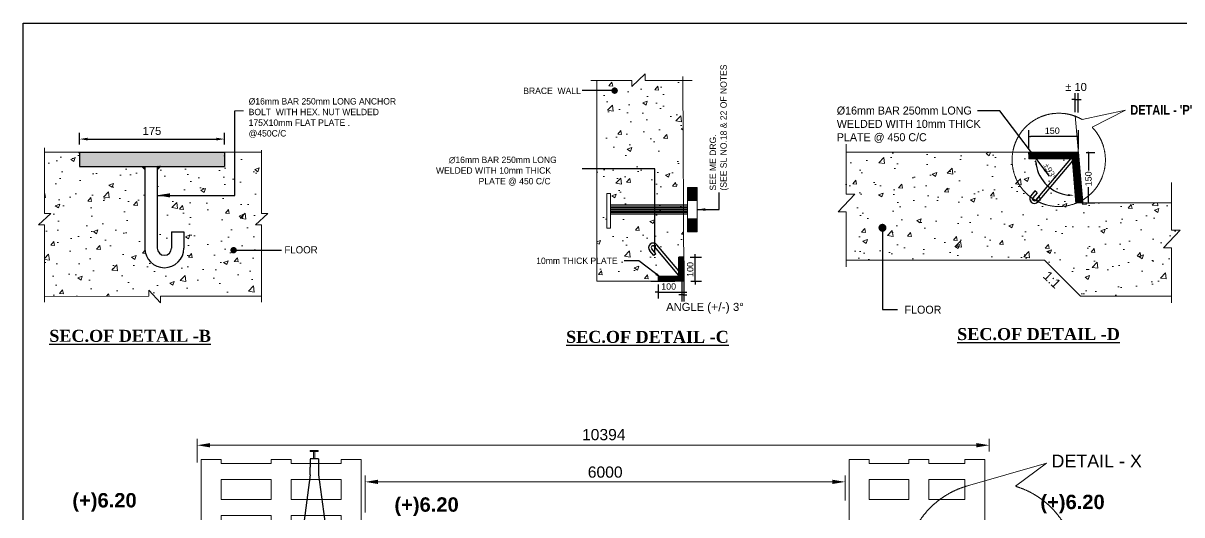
# Model space of a CAD drawing. Extents: x -426260 to 2055400, y -4304674 to -305611.
# Drawn here: x 1287134 to 1301616, y -1907361 to -1901215 of the extents above; entities that cross this region are included whole.
import ezdxf

# ---------------------------------------------------------------- set-up
doc = ezdxf.new("R2010")
doc.units = 0
doc.header["$LTSCALE"] = 300
doc.header["$MEASUREMENT"] = 0
doc.header["$PDMODE"] = 3
doc.linetypes.add('DASHED2', pattern=[9.525, 6.35, -3.175])
doc.linetypes.add('HIDDEN', pattern=[0.375, 0.25, -0.125])
doc.layers.get('0').update_dxf_attribs({"linetype": 'CONTINUOUS'})
doc.layers.get('DEFPOINTS').update_dxf_attribs({"linetype": 'CONTINUOUS'})
for name, color, linetype, lineweight in [('Dim', 7, 'CONTINUOUS', 9), ('Grid Line_Outer', 7, 'CONTINUOUS', 5), ('HATCH', 252, 'CONTINUOUS', 5), ('line2', 3, 'CONTINUOUS', 30), ('Railing', 8, 'CONTINUOUS', 0)]:
    doc.layers.add(name, color=color, linetype=linetype, lineweight=lineweight)
doc.layers.add('LINE', color=7, linetype='CONTINUOUS')
doc.layers.add('TEXT', color=10, linetype='CONTINUOUS')
doc.styles.add('Arial', font='arial.ttf')
doc.styles.add('DIM', font='isocp3.shx')
doc.styles.add('style1', font='times.ttf')
doc.linetypes.add('ZIGZAG', pattern='A,0.0001,-0.2,[131,ltypeshp.shx,S=0.2,R=0,X=-0.2,Y=0],-0.4,[131,ltypeshp.shx,S=0.2,R=180,X=0.2,Y=0],-0.2', length=0.8001)
doc.dimstyles.new('dim_80', dxfattribs={"dimtxt": 160, "dimasz": 160, "dimexe": 80, "dimexo": 40, "dimgap": 50, "dimtad": 1, "dimdec": 0, "dimzin": 0, "dimdsep": 46, "dimtxsty": 'DIM', "dimcen": 0.09, "dimclrd": 5, "dimclre": 5, "dimclrt": 7, "dimadec": 0, "dimazin": 0, "dimtfac": 1, "dimtdec": 0, "dimtmove": 0, "dimatfit": 3, "dimfxl": 1, "dimtolj": 1, "dimtzin": 0, "dimarcsym": 0})
doc.dimstyles.get("Standard").update_dxf_attribs({"dimtxt": 75, "dimasz": 75, "dimexe": 60, "dimexo": 60, "dimgap": 100, "dimtad": 1, "dimdec": 0, "dimzin": 0, "dimdsep": 46, "dimtxsty": 'style1', "dimcen": 0.09, "dimclrd": 5, "dimclre": 5, "dimadec": 0, "dimazin": 0, "dimtfac": 1, "dimtdec": 0, "dimtofl": 0, "dimtmove": 0, "dimatfit": 3, "dimfxl": 1, "dimtolj": 1, "dimtzin": 0, "dimarcsym": 0})

# ---------------------------------------------------------------- blocks, each defined once
blk = doc.blocks.new('*D800')
at = {"layer": 'DEFPOINTS', "color": 0, "ltscale": 500, "transparency": 16777216}
for p in [(1287839, -1902773), (1289649, -1902664), (1289649, -1902773)]:
    blk.add_point(p, dxfattribs=at)
at = {"layer": 'Dim', "color": 5, "lineweight": -2, "ltscale": 500, "transparency": 16777216}
for p, q in [((1287839, -1902733), (1287839, -1902584)), ((1289649, -1902733), (1289649, -1902584)), ((1287939, -1902664), (1289549, -1902664))]:
    blk.add_line(p, q, dxfattribs=at)
at = {"layer": 'Dim', "color": 5, "ltscale": 500, "transparency": 16777216}
for points in [[(1287939, -1902647), (1287939, -1902681), (1287839, -1902664)], [(1289549, -1902647), (1289549, -1902681), (1289649, -1902664)]]:
    blk.add_solid(points, dxfattribs=at)
at = {"layer": 'Dim', "color": 7, "ltscale": 500, "transparency": 16777216, "insert": (1288744, -1902563), "char_height": 100, "attachment_point": 5, "style": 'Arial'}
blk.add_mtext('\\A1;175', dxfattribs=at)
blk = doc.blocks.new('_Dot')
at = {"color": 0, "linetype": 'ByBlock', "lineweight": -2}
blk.add_line((-0.5, 0), (-1, 0), dxfattribs=at)
at = {"color": 0, "linetype": 'ByBlock', "const_width": 0.5}
blk.add_lwpolyline([(-0.25, 0, 1), (0.25, 0, 1)], format="xyb", close=True, dxfattribs=at)
blk = doc.blocks.new('*D801')
at = {"layer": 'DEFPOINTS', "color": 0, "ltscale": 500, "transparency": 16777216}
for p in [(1295431, -1904141), (1295532, -1904141), (1295440, -1904441)]:
    blk.add_point(p, dxfattribs=at)
at = {"layer": 'Dim', "color": 5, "lineweight": -2, "ltscale": 500, "transparency": 16777216}
for p, q in [((1295532, -1904121), (1295532, -1904101)), ((1295471, -1904141), (1295612, -1904141)), ((1295532, -1904441), (1295532, -1904141)), ((1295480, -1904441), (1295612, -1904441)), ((1295532, -1904461), (1295532, -1904481))]:
    blk.add_line(p, q, dxfattribs=at)
at = {"layer": 'Dim', "color": 5, "lineweight": -2, "ltscale": 500, "transparency": 16777216, "xscale": 20, "yscale": 20, "zscale": 20}
for p, rotation in [((1295532, -1904141), 270), ((1295532, -1904441), 90)]:
    blk.add_blockref('_Dot', p, dxfattribs=dict(at, rotation=rotation))
at = {"layer": 'Dim', "color": 7, "ltscale": 500, "transparency": 16777216, "insert": (1295472, -1904294), "char_height": 80, "attachment_point": 5, "rotation": 90, "style": 'Arial'}
blk.add_mtext('\\A1;100', dxfattribs=at)
blk = doc.blocks.new('*D802')
at = {"layer": 'DEFPOINTS', "color": 0, "ltscale": 500, "transparency": 16777216}
for p in [(1299705, -1902633), (1299705, -1902830), (1300323, -1902830)]:
    blk.add_point(p, dxfattribs=at)
at = {"layer": 'Dim', "color": 5, "lineweight": -2, "ltscale": 500, "transparency": 16777216}
for p, q in [((1299705, -1902790), (1299705, -1902553)), ((1300303, -1902633), (1299725, -1902633)), ((1300323, -1902790), (1300323, -1902553))]:
    blk.add_line(p, q, dxfattribs=at)
at = {"layer": 'Dim', "color": 5, "lineweight": -2, "ltscale": 500, "transparency": 16777216, "xscale": 20, "yscale": 20, "zscale": 20, "rotation": 180}
blk.add_blockref('_Dot', (1299705, -1902633), dxfattribs=at)
at = {"layer": 'Dim', "color": 5, "lineweight": -2, "ltscale": 500, "transparency": 16777216, "xscale": 20, "yscale": 20, "zscale": 20}
blk.add_blockref('_Dot', (1300323, -1902633), dxfattribs=at)
at = {"layer": 'Dim', "color": 7, "ltscale": 500, "transparency": 16777216, "insert": (1299997, -1902560), "char_height": 80, "attachment_point": 5, "style": 'Arial'}
blk.add_mtext('\\A1;150', dxfattribs=at)
blk = doc.blocks.new('*D803')
at = {"layer": 'DEFPOINTS', "color": 0, "ltscale": 500, "transparency": 16777216}
for p in [(1300379, -1902830), (1300352, -1903460), (1300449, -1903460)]:
    blk.add_point(p, dxfattribs=at)
at = {"layer": 'Dim', "color": 5, "lineweight": -2, "ltscale": 500, "transparency": 16777216}
for p, q in [((1300419, -1902830), (1300529, -1902830)), ((1300449, -1902850), (1300449, -1903057)), ((1300449, -1903440), (1300449, -1903266)), ((1300392, -1903460), (1300529, -1903460))]:
    blk.add_line(p, q, dxfattribs=at)
at = {"layer": 'Dim', "color": 5, "lineweight": -2, "ltscale": 500, "transparency": 16777216, "xscale": 20, "yscale": 20, "zscale": 20}
for p, rotation in [((1300449, -1902830), 90), ((1300449, -1903460), 270)]:
    blk.add_blockref('_Dot', p, dxfattribs=dict(at, rotation=rotation))
at = {"layer": 'Dim', "color": 7, "ltscale": 500, "transparency": 16777216, "insert": (1300449, -1903161), "char_height": 80, "attachment_point": 5, "rotation": 90, "style": 'Arial'}
blk.add_mtext('\\A1;150', dxfattribs=at)
blk = doc.blocks.new('*D811')
at = {"layer": 'DEFPOINTS', "color": 0, "ltscale": 500, "transparency": 16777216}
for p in [(1295391, -1904146), (1295369, -1904397), (1295369, -1904613)]:
    blk.add_point(p, dxfattribs=at)
at = {"layer": 'Dim', "color": 5, "lineweight": -2, "ltscale": 500, "transparency": 16777216}
for p, q in [((1295391, -1904186), (1295391, -1904693)), ((1295369, -1904437), (1295369, -1904693)), ((1295349, -1904613), (1295329, -1904613)), ((1295391, -1904613), (1295369, -1904613)), ((1295411, -1904613), (1295431, -1904613))]:
    blk.add_line(p, q, dxfattribs=at)
at = {"layer": 'Dim', "color": 5, "lineweight": -2, "ltscale": 500, "transparency": 16777216, "xscale": 20, "yscale": 20, "zscale": 20}
blk.add_blockref('_Dot', (1295369, -1904613), dxfattribs=at)
at = {"layer": 'Dim', "color": 5, "lineweight": -2, "ltscale": 500, "transparency": 16777216, "xscale": 20, "yscale": 20, "zscale": 20, "rotation": 180}
blk.add_blockref('_Dot', (1295391, -1904613), dxfattribs=at)
at = {"layer": 'Dim', "color": 7, "ltscale": 500, "transparency": 16777216, "insert": (1295656, -1904778), "char_height": 100, "attachment_point": 5, "style": 'Arial'}
blk.add_mtext('\\A1;ANGLE {\\H1.0833x;(+/-) }3%%D', dxfattribs=at)
blk = doc.blocks.new('*D813')
at = {"color": 5, "lineweight": -2, "transparency": 16777216}
blk.add_arc((1300247, -1902910), 458, 189.3935, 263.1995, dxfattribs=at)
at = {"color": 5, "transparency": 16777216}
for points in [[(1299783, -1902985), (1299808, -1902983), (1299789, -1902910)], [(1300193, -1903352), (1300192, -1903377), (1300268, -1903367)]]:
    blk.add_solid(points, dxfattribs=at)
at = {"layer": 'DEFPOINTS', "color": 0, "transparency": 16777216}
for p in [(1298701, -1902910), (1300247, -1902910), (1300247, -1902910), (1300030, -1903313), (1300364, -1905491)]:
    blk.add_point(p, dxfattribs=at)
at = {"color": 0, "lineweight": 15, "transparency": 16777216, "insert": (1299969, -1903067), "char_height": 75, "attachment_point": 5, "rotation": 299.4956, "style": 'style1'}
blk.add_mtext('\\A1;%%P93°', dxfattribs=at)
blk = doc.blocks.new('*D814')
at = {"layer": 'DEFPOINTS', "color": 0, "ltscale": 500, "transparency": 16777216}
for p in [(1300320, -1902171), (1300282, -1902369), (1300320, -1902372)]:
    blk.add_point(p, dxfattribs=at)
at = {"layer": 'Dim', "color": 5, "lineweight": -2, "ltscale": 500, "transparency": 16777216}
for p, q in [((1300262, -1902171), (1300242, -1902171)), ((1300282, -1902329), (1300282, -1902091)), ((1300282, -1902171), (1300320, -1902171)), ((1300320, -1902332), (1300320, -1902091)), ((1300340, -1902171), (1300360, -1902171))]:
    blk.add_line(p, q, dxfattribs=at)
at = {"layer": 'Dim', "color": 5, "lineweight": -2, "ltscale": 500, "transparency": 16777216, "xscale": 20, "yscale": 20, "zscale": 20}
blk.add_blockref('_Dot', (1300282, -1902171), dxfattribs=at)
at = {"layer": 'Dim', "color": 5, "lineweight": -2, "ltscale": 500, "transparency": 16777216, "xscale": 20, "yscale": 20, "zscale": 20, "rotation": 180}
blk.add_blockref('_Dot', (1300320, -1902171), dxfattribs=at)
at = {"layer": 'Dim', "color": 7, "ltscale": 500, "transparency": 16777216, "insert": (1300294, -1902013), "char_height": 100, "attachment_point": 5, "style": 'Arial'}
blk.add_mtext('\\A1;%%P 10', dxfattribs=at)
blk = doc.blocks.new('KK')
at = {"layer": 'LINE', "lineweight": 15}
for p, q in [((-286, 1162), (-184, 1162)), ((-286, 1148), (-286, 1162)), ((-184, 1148), (-184, 1162)), ((-286, 1148), (-184, 1148)), ((-242, 1056), (-242, 1148)), ((-226, 1056), (-226, 1148))]:
    blk.add_line(p, q, dxfattribs=at)
at = {"layer": 'LINE'}
for p, q in [((-182, 1056), (-284, 1056)), ((-284, 1054), (-284, 955)), ((-182, 1056), (-182, 956)), ((-284, 856), (-284, 953)), ((-182, 956), (-182, 856)), ((-284, 856), (-400, 0)), ((-182, 856), (-66, 0))]:
    blk.add_line(p, q, dxfattribs=at)
blk = doc.blocks.new('Ralling 02')
at = {"layer": 'Railing', "ltscale": 500}
for p, q in [((-1750, 0), (-1750, 1050)), ((-1500, 1050), (-1500, 1000)), ((-875, 1000), (-875, 1050)), ((-625, 1000), (-625, 1050)), ((0, 1000), (0, 1050)), ((0, 1000), (0, 1050)), ((250, 800), (250, 1050)), ((250, 1050), (250, 0)), ((-1750, 1000), (-1750, 0)), ((-1500, 800), (-875, 800)), ((-1500, 550), (-1500, 800)), ((-875, 550), (-875, 800)), ((0, 800), (-625, 800)), ((0, 550), (0, 800)), ((-1500, 0), (-1500, 350)), ((-875, 0), (-875, 350)), ((0, 0), (0, 350))]:
    blk.add_line(p, q, dxfattribs=at)
for points in [[(-1500, 1050), (-1750, 1050)], [(-625, 1050), (-875, 1050)], [(250, 1050), (0, 1050)], [(-1500, 1000), (-875, 1000)], [(0, 1000), (-625, 1000)], [(-625, 800), (-625, 550)], [(0, 800), (0, 800), (0, 550)], [(-1500, 550), (-875, 550)], [(0, 550), (-625, 550)], [(-1500, 350), (-875, 350)], [(-875, 350), (-1400, 350)], [(-625, 350), (-225, 350)], [(0, 350), (-625, 350)], [(-625, 350), (-625, 0)]]:
    blk.add_lwpolyline(points, dxfattribs=at)
blk.add_lwpolyline([(-625, 1000), (-625, 1000)], close=True, dxfattribs=at)
blk = doc.blocks.new('*D837')
at = {"layer": 'DEFPOINTS', "color": 0, "ltscale": 500, "transparency": 16777216}
for p in [(1295072, -1904441), (1295391, -1904441), (1295391, -1904577)]:
    blk.add_point(p, dxfattribs=at)
at = {"layer": 'Dim', "color": 5, "lineweight": -2, "ltscale": 500, "transparency": 16777216}
for p, q in [((1295072, -1904481), (1295072, -1904657)), ((1295391, -1904481), (1295391, -1904657)), ((1295052, -1904577), (1295032, -1904577)), ((1295072, -1904577), (1295391, -1904577)), ((1295411, -1904577), (1295431, -1904577))]:
    blk.add_line(p, q, dxfattribs=at)
at = {"layer": 'Dim', "color": 5, "lineweight": -2, "ltscale": 500, "transparency": 16777216, "xscale": 20, "yscale": 20, "zscale": 20}
blk.add_blockref('_Dot', (1295072, -1904577), dxfattribs=at)
at = {"layer": 'Dim', "color": 5, "lineweight": -2, "ltscale": 500, "transparency": 16777216, "xscale": 20, "yscale": 20, "zscale": 20, "rotation": 180}
blk.add_blockref('_Dot', (1295391, -1904577), dxfattribs=at)
at = {"layer": 'Dim', "color": 7, "ltscale": 500, "transparency": 16777216, "insert": (1295202, -1904507), "char_height": 80, "attachment_point": 5, "style": 'Arial'}
blk.add_mtext('\\A1;100', dxfattribs=at)

msp = doc.modelspace()

# ---------------------------------------------------------------- hatches: boundary and pattern name
at = {"layer": 'Grid Line_Outer', "ltscale": 2}
h = msp.add_hatch(dxfattribs=at)
h.set_pattern_fill('ANSI31', color=16, angle=-90)
h.set_pattern_definition([(315, (1162603.44825, -1919960.60982), (0.08838834765, 0.08838834765), [])])
h.paths.add_polyline_path([(1287839.4, -1902827), (1287839.4, -1903006.5), (1289648.9, -1903006.5), (1289648.9, -1902827)])
h = msp.add_hatch(dxfattribs=at)
h.set_pattern_fill('ANSI31', color=16, angle=-90)
h.set_pattern_definition([(315, (1201886.72371, -1924166.72754), (0.08838834765, 0.08838834765), [])])
h.paths.add_polyline_path([(1300246.9, -1902909.6), (1300291, -1903460), (1300379.9, -1903460), (1300323.3, -1902829.6), (1299701.3, -1902829.6), (1299704.5, -1902909.6)])
h = msp.add_hatch(dxfattribs=at)
h.set_pattern_fill('ANSI31', color=1, angle=-90)
h.set_pattern_definition([(315, (1163138.32688, -1919772.76356), (0.08838834765, 0.08838834765), [])])
h.paths.add_polyline_path([(1295391.5, -1904440), (1295391.5, -1904140), (1295331.5, -1904140.6), (1295331.5, -1904380), (1295072.7, -1904380), (1295072.3, -1904439.9)])
at = {"layer": 'LINE', "lineweight": 15}
h = msp.add_hatch(dxfattribs=at)
h.set_pattern_fill('AR-CONC', color=2, scale=80, style=0)
h.set_pattern_definition([(50, (1210213.8, -1913574.84), (573.8081, -50.2017), [60, -660]), (355, (1210213.8, -1913574.84), (-111.001, 601.7537), [48, -528]), (100.4514, (1210261.64, -1913579), (462.8075, 551.5516), [50.992, -560.9137]), (46.1842, (1210213.8, -1913414.84), (853.793, -132.415), [90, -990]), (96.6356, (1210285, -1913425.9), (747.73, 779.294), [76.488, -841.37]), (351.1842, (1210213.8, -1913414.8), (747.73, 779.295), [72, -792]), (21, (1210293.8, -1913454.84), (477.5256, -322.095), [60, -660]), (326, (1210293.8, -1913454.84), (194.6523, 580.12), [48, -528]), (71.4514, (1210333.6, -1913481.7), (672.178, 258.0244), [50.992, -560.9137]), (37.5, (1210213.82, -1913574.84), (9.7279, 266.3151), [0, -521.6, 0, -536, 0, -530]), (7.5, (1210213.82, -1913574.84), (210.4556, 315.5294), [0, -305.6, 0, -509.6, 0, -202]), (327.5, (1210035.42, -1913574.84), (427.05795, -18.0439), [0, -200, 0, -624, 0, -828]), (317.5, (1209955.42, -1913574.84), (466.549, 80.084), [0, -260, 0, -414.4, 0, -588])])
h.paths.add_polyline_path([(1294001.9, -1904128.1), (1294550.4, -1904128.1), (1294550.4, -1904243.2), (1294001.9, -1904243.2)], flags=16)
edge = h.paths.add_edge_path()
edge.add_line((1294305.6, -1901930.6), (1294305.6, -1904440.8))
edge.add_line((1294305.6, -1904440.8), (1294980.6, -1904440.8))
edge.add_line((1294980.6, -1904440.8), (1295047.7, -1904380.8))
edge.add_line((1295047.7, -1904380.8), (1295220.6, -1904380.8))
edge.add_line((1295220.6, -1904380.8), (1295220.6, -1904369.6))
edge.add_line((1295220.6, -1904369.6), (1294914.6, -1904006.2))
edge.add_arc((1294897.2, -1904020.8), 22.8, 40.10091, 220.10091)
edge.add_line((1294879.8, -1904035.5), (1294933.1, -1904098.8))
edge.add_line((1294933.1, -1904098.8), (1294905.5, -1904122))
edge.add_line((1294905.5, -1904122), (1294854.2, -1904061))
edge.add_arc((1294899.2, -1904023.2), 58.8, 40.10091, 220.10091, ccw=False)
edge.add_line((1294944.1, -1903985.3), (1295331.5, -1904368.7))
edge.add_line((1295331.5, -1904368.7), (1295331.5, -1904185))
edge.add_line((1295331.5, -1904185), (1295388.9, -1904139.9))
edge.add_line((1295388.9, -1904139.9), (1295379.4, -1901930.6))
edge.add_line((1295379.4, -1901930.6), (1294910.5, -1901930.6))
edge.add_line((1294910.5, -1901930.6), (1294910.5, -1901849.6))
edge.add_line((1294910.5, -1901849.6), (1294742.3, -1902005.6))
edge.add_line((1294742.3, -1902005.6), (1294742.3, -1901930.6))
edge.add_line((1294742.3, -1901930.6), (1294305.6, -1901930.6))
h = msp.add_hatch(dxfattribs=at)
h.set_pattern_fill('AR-CONC', color=2, scale=80, style=0)
h.set_pattern_definition([(50, (1209678.94, -1913762.7), (573.8081, -50.2017), [60, -660]), (355, (1209678.94, -1913762.7), (-111.001, 601.7537), [48, -528]), (100.4514, (1209726.76, -1913766.87), (462.8075, 551.5516), [50.992, -560.9137]), (46.1842, (1209678.94, -1913602.7), (853.793, -132.415), [90, -990]), (96.6356, (1209750.1, -1913613.7), (747.73, 779.294), [76.488, -841.37]), (351.1842, (1209678.9, -1913602.7), (747.73, 779.295), [72, -792]), (21, (1209758.94, -1913642.7), (477.5256, -322.095), [60, -660]), (326, (1209758.94, -1913642.7), (194.6523, 580.12), [48, -528]), (71.4514, (1209798.74, -1913669.53), (672.178, 258.0244), [50.992, -560.9137]), (37.5, (1209678.94, -1913762.69), (9.7279, 266.3151), [0, -521.6, 0, -536, 0, -530]), (7.5, (1209678.94, -1913762.7), (210.4556, 315.5294), [0, -305.6, 0, -509.6, 0, -202]), (327.5, (1209500.54, -1913762.69), (427.05795, -18.0439), [0, -200, 0, -624, 0, -828]), (317.5, (1209420.54, -1913762.7), (466.549, 80.084), [0, -260, 0, -414.4, 0, -588])])
h.paths.add_polyline_path([(1287839.4, -1903006.5), (1287839.4, -1902827), (1287399.4, -1902827), (1287399.4, -1903592.7), (1287480.4, -1903592.7), (1287324.4, -1903737.6), (1287399.4, -1903737.6), (1287399.4, -1904630), (1288707, -1904628.5), (1288707, -1904553.5), (1288851.9, -1904709.5), (1288851.9, -1904628.5), (1290113, -1904628.5), (1290113, -1903737.6), (1290037.9, -1903737.6), (1290194, -1903592.7), (1290113, -1903592.7), (1290113, -1902827), (1289648.9, -1902827), (1289648.9, -1903006.5), (1288851.9, -1903006.5), (1288810.4, -1903046.5), (1288810.4, -1904028, 1), (1288988.4, -1904028), (1288988.4, -1903821.5), (1289142.9, -1903821.5), (1289142.9, -1904028, -1), (1288655.9, -1904028), (1288655.9, -1903045), (1288615.9, -1903006.5)])
h = msp.add_hatch(dxfattribs=at)
h.set_pattern_fill('AR-CONC', color=2, scale=80, style=0)
h.set_pattern_definition([(50, (1163969.33, -1919960.6), (573.8081, -50.2017), [60, -660]), (355, (1163969.33, -1919960.6), (-111.001, 601.7537), [48, -528]), (100.45144, (1164017.15, -1919964.8), (462.807, 551.552), [50.9922, -560.9137]), (46.1842, (1163969.3, -1919800.6), (853.793, -132.4154), [90, -990]), (96.63564, (1164040.5, -1919811.64), (747.7296, 779.295), [76.488, -841.371]), (351.1842, (1163969.3, -1919800.6), (747.7296, 779.295), [72, -792]), (21, (1164049.33, -1919840.6), (477.5256, -322.0951), [60, -660]), (326, (1164049.33, -1919840.6), (194.6523, 580.12), [48, -528]), (71.45144, (1164089.1, -1919867.45), (672.178, 258.025), [50.9922, -560.9137]), (37.5, (1163969.33, -1919960.6), (9.72788, 266.31508), [0, -521.6, 0, -536, 0, -530]), (7.5, (1163969.33, -1919960.6), (210.45563, 315.52937), [0, -305.6, 0, -509.6, 0, -202]), (327.5, (1163790.93, -1919960.6), (427.05795, -18.0439), [0, -200, 0, -624, 0, -828]), (317.5, (1163710.93, -1919960.6), (466.5489, 80.084), [0, -260, 0, -414.4, 0, -588])])
h.paths.add_polyline_path([(1300323.3, -1902829.6), (1299433.9, -1902829.6), (1297421.3, -1902829.6), (1297421.3, -1903351.2), (1297529.3, -1903351.2), (1297321.2, -1903575.5), (1297421.3, -1903575.5), (1297421.3, -1904179.6), (1299900.2, -1904179.6), (1300350.2, -1904629.6), (1301487.3, -1904629.6), (1301487.3, -1904025.5), (1301387.2, -1904025.5), (1301595.3, -1903801.2), (1301487.3, -1903801.2), (1301487.3, -1903460), (1300379.9, -1903460)])
edge = h.paths.add_edge_path(flags=16)
edge.add_line((1300246.9, -1902909.6), (1300248.2, -1902937.5))
edge.add_line((1300248.2, -1902937.5), (1299965.9, -1903272.7))
edge.add_arc((1299920.9, -1903234.9), 58.8, 139.89909, 319.89909, ccw=False)
edge.add_line((1299876, -1903197), (1299927.3, -1903136.1))
edge.add_line((1299927.3, -1903136.1), (1299954.8, -1903159.3))
edge.add_line((1299954.8, -1903159.3), (1299901.5, -1903222.5))
edge.add_arc((1299918.9, -1903237.2), 22.8, 139.89909, 319.89909)
edge.add_line((1299936.4, -1903251.9), (1300224.6, -1902909.6))
edge.add_line((1300224.6, -1902909.6), (1300246.9, -1902909.6))
h.paths.add_polyline_path([(1299915, -1903098.1), (1300076.9, -1903252.8), (1300215, -1903108.3), (1300053, -1902953.6)], flags=16)
at = {"layer": 'LINE', "lineweight": 25}
h = msp.add_hatch(dxfattribs=at)
h.set_pattern_fill('ANSI31', color=256, style=0)
h.set_pattern_definition([(45, (1208725.36822, -1913890.5453), (-0.08838834765, 0.08838834765), [])])
h.paths.add_polyline_path([(1288655.9, -1903006.5), (1288615.9, -1903006.5), (1288655.9, -1903045)])
h = msp.add_hatch(dxfattribs=at)
h.set_pattern_fill('ANSI31', color=256, style=0)
h.set_pattern_definition([(135, (1368742.36822, -1913890.5453), (0.08838834765, 0.08838834765), [])])
h.paths.add_polyline_path([(1288811.9, -1903006.5), (1288851.9, -1903006.5), (1288811.9, -1903045)])

# ---------------------------------------------------------------- linework, layer by layer
at = {"color": 1, "lineweight": 15}
for p, q in [((1299704.5, -1902909.6), (1300246.9, -1902909.6)), ((1299746.6, -1902909.6), (1300246.9, -1902909.6)), ((1300246.9, -1902909.6), (1300291, -1903460)), ((1300323.3, -1902829.6), (1300379.9, -1903460))]:
    msp.add_line(p, q, dxfattribs=at)
at = {"color": 1, "linetype": 'HIDDEN', "lineweight": 15, "ltscale": 2000}
msp.add_lwpolyline([(1300371.8, -1902420.4), (1300912.1, -1902304.4), (1300495.8, -1902517.2)], dxfattribs=at)
msp.add_arc((1300078.2, -1902924.1), 583, 59.75466, 44.25282, dxfattribs=at)
at = {"layer": 'Dim', "ltscale": 500}
msp.add_line((1289778.8, -1902310), (1289889.5, -1902310), dxfattribs=at)
at = {"layer": 'Dim', "color": 5, "ltscale": 500}
for p, q in [((1289309.1, -1906706.6), (1289309.1, -1906411)), ((1299209.1, -1906568.9), (1299209.1, -1906411)), ((1289469.1, -1906491), (1299049.1, -1906491)), ((1291409.1, -1907332.1), (1291409.1, -1906869)), ((1297249.1, -1906949), (1291569.1, -1906949)), ((1297409.1, -1907182.2), (1297409.1, -1906869))]:
    msp.add_line(p, q, dxfattribs=at)
at = {"layer": 'Dim', "color": 1, "linetype": 'DASHED2', "ltscale": 2000}
msp.add_lwpolyline([(1298909.1, -1907007.5), (1299923.7, -1906713.6), (1299538.2, -1907004.2)], dxfattribs=at)
msp.add_arc((1299229.1, -1908027.2), 1068.7, 104.88721, 73.19057, dxfattribs=at)
at = {"layer": 'Dim', "color": 5, "ltscale": 500}
for points in [[(1289469.1, -1906464.3), (1289469.1, -1906517.6), (1289309.1, -1906491)], [(1299049.1, -1906464.3), (1299049.1, -1906517.6), (1299209.1, -1906491)], [(1291569.1, -1906922.4), (1291569.1, -1906975.7), (1291409.1, -1906949)], [(1297249.1, -1906922.4), (1297249.1, -1906975.7), (1297409.1, -1906949)]]:
    msp.add_solid(points, dxfattribs=at)
at = {"layer": 'HATCH', "color": 8, "lineweight": 15}
msp.add_line((1294305.6, -1903147.5), (1294305.6, -1904440.8), dxfattribs=at)
at = {"layer": 'HATCH', "color": 7, "lineweight": 15}
for points in [[(1299704.5, -1902829.6), (1299704.5, -1902909.6)], [(1300291, -1903460), (1300379.9, -1903460)], [(1299900.2, -1904179.6), (1300350.2, -1904629.6)]]:
    msp.add_lwpolyline(points, dxfattribs=at)
at = {"layer": 'LINE', "lineweight": 15}
for p, q in [((1294742.3, -1901930.6), (1294230.1, -1901930.6)), ((1294910.5, -1901849.6), (1294742.3, -1902005.6)), ((1294742.3, -1902005.6), (1294742.3, -1901930.6)), ((1294910.5, -1901930.6), (1294910.5, -1901849.6)), ((1295494.4, -1901930.6), (1294910.5, -1901930.6)), ((1295379.2, -1901879.9), (1295391.5, -1904440)), ((1300379.9, -1903460), (1300282.1, -1902369.3)), ((1295391.5, -1904440), (1295280.6, -1904440.8))]:
    msp.add_line(p, q, dxfattribs=at)
at = {"layer": 'LINE', "lineweight": 9}
for p, q in [((1294305.6, -1903147.5), (1294305.6, -1901928.3)), ((1287399.4, -1902775.2), (1287399.4, -1903592.7)), ((1297421.3, -1902725.6), (1297421.3, -1903351.2)), ((1287839.4, -1902827), (1287399.4, -1902827)), ((1289648.9, -1902827), (1290113, -1902827)), ((1290113, -1902801.9), (1290113, -1903592.7)), ((1297421.3, -1902829.6), (1300323.3, -1902829.6)), ((1301487.3, -1903204.9), (1301487.3, -1903801.2)), ((1297529.3, -1903351.2), (1297321.2, -1903575.5)), ((1297421.3, -1903351.2), (1297529.3, -1903351.2)), ((1300379.9, -1903460), (1301487.3, -1903460)), ((1287480.4, -1903592.7), (1287324.4, -1903737.6)), ((1287399.4, -1903592.7), (1287480.4, -1903592.7)), ((1290194, -1903592.7), (1290037.9, -1903737.6)), ((1290113, -1903592.7), (1290194, -1903592.7)), ((1297321.2, -1903575.5), (1297421.3, -1903575.5)), ((1297421.3, -1903575.5), (1297421.3, -1904260.9)), ((1287324.4, -1903737.6), (1287399.4, -1903737.6)), ((1287399.4, -1903737.6), (1287399.4, -1904703.3)), ((1290037.9, -1903737.6), (1290113, -1903737.6)), ((1290113, -1903737.6), (1290113, -1904703.3)), ((1301595.3, -1903801.2), (1301387.2, -1904025.5)), ((1301487.3, -1903801.2), (1301595.3, -1903801.2)), ((1301387.2, -1904025.5), (1301487.3, -1904025.5)), ((1301487.3, -1904025.5), (1301487.3, -1904710.9)), ((1297422.1, -1904179.6), (1299900.2, -1904179.6)), ((1294980.6, -1904440.8), (1294305.6, -1904440.8)), ((1288707, -1904628.5), (1287400.8, -1904630)), ((1288851.9, -1904709.5), (1288707, -1904553.5)), ((1288707, -1904553.5), (1288707, -1904628.5)), ((1290114.4, -1904628.5), (1288851.9, -1904628.5)), ((1288851.9, -1904628.5), (1288851.9, -1904709.5)), ((1300350.2, -1904629.6), (1301487.9, -1904629.6))]:
    msp.add_line(p, q, dxfattribs=at)
at = {"layer": 'LINE', "lineweight": 25}
for p, q in [((1287839.4, -1902827), (1287839.4, -1903006.5)), ((1287839.4, -1902827), (1289648.9, -1902827)), ((1289648.9, -1902827), (1289648.9, -1903006.5)), ((1300224.6, -1902909.6), (1299793.6, -1903421.4)), ((1300250.4, -1902934.8), (1299818.6, -1903447.6)), ((1300023.3, -1902829.6), (1300323.3, -1902829.6)), ((1287839.4, -1903006.5), (1289648.9, -1903006.5)), ((1288655.9, -1903006.5), (1288655.9, -1904028)), ((1288810.4, -1903006.5), (1288810.4, -1904028)), ((1299780, -1903311), (1299728.7, -1903371.9)), ((1299807.5, -1903334.2), (1299754.2, -1903397.5)), ((1299807.5, -1903334.2), (1299780, -1903311)), ((1288988.4, -1903821.5), (1288988.4, -1904028)), ((1288988.4, -1903821.5), (1289142.9, -1903821.5)), ((1289142.9, -1903821.5), (1289142.9, -1904028)), ((1295016.4, -1904121.1), (1294965.1, -1904060.2)), ((1295043.9, -1904097.9), (1294990.6, -1904034.7)), ((1295043.9, -1904097.9), (1295016.4, -1904121.1)), ((1295331.5, -1904368.7), (1295025.5, -1904005.3)), ((1295331.5, -1904312.9), (1295055, -1903984.5)), ((1295388.9, -1904140), (1295331.5, -1904140.6)), ((1295331.5, -1904380), (1295331.5, -1904140.6)), ((1295388.9, -1904140), (1295391.5, -1904440)), ((1295072.7, -1904380), (1295072.3, -1904440.8)), ((1295331.5, -1904380), (1295072.7, -1904380)), ((1294980.6, -1904440.8), (1295280.6, -1904440.8))]:
    msp.add_line(p, q, dxfattribs=at)
at = {"layer": 'LINE', "linetype": 'ZIGZAG', "lineweight": 25}
for p, q in [((1288655.9, -1903045), (1288615.9, -1903006.5)), ((1288811.9, -1903045), (1288851.9, -1903006.5))]:
    msp.add_line(p, q, dxfattribs=at)
at = {"layer": 'LINE', "color": 8, "lineweight": 15}
for p, q in [((1295443.8, -1903268.2), (1295443.8, -1903430.4)), ((1295450.8, -1903268.2), (1295450.8, -1903430.4)), ((1295457.8, -1903268.2), (1295457.8, -1903430.4)), ((1295464.8, -1903268.2), (1295464.8, -1903430.4)), ((1295474.2, -1903268.2), (1295474.2, -1903430.4)), ((1295482.1, -1903268.2), (1295482.1, -1903430.4)), ((1295487.6, -1903268.2), (1295487.6, -1903430.4)), ((1295492.1, -1903268.2), (1295492.1, -1903430.4)), ((1295498.7, -1903268.2), (1295498.7, -1903430.4)), ((1295506.6, -1903268.2), (1295506.6, -1903430.4)), ((1295511.3, -1903268.2), (1295511.3, -1903430.4)), ((1295517.9, -1903268.2), (1295517.9, -1903430.4)), ((1295525.8, -1903268.2), (1295525.8, -1903430.4)), ((1295530.5, -1903268.2), (1295530.5, -1903430.4)), ((1295538, -1903268.2), (1295538, -1903430.4)), ((1295546.6, -1903268.2), (1295546.6, -1903430.4)), ((1295552.8, -1903268.2), (1295552.8, -1903430.4)), ((1295443.8, -1903822), (1295443.8, -1903659.8)), ((1295450.8, -1903822), (1295450.8, -1903659.8)), ((1295457.8, -1903822), (1295457.8, -1903659.8)), ((1295464.8, -1903822), (1295464.8, -1903659.8)), ((1295474.2, -1903822), (1295474.2, -1903659.8)), ((1295482.1, -1903822), (1295482.1, -1903659.8)), ((1295487.6, -1903822), (1295487.6, -1903659.8)), ((1295492.1, -1903822), (1295492.1, -1903659.8)), ((1295498.7, -1903822), (1295498.7, -1903659.8)), ((1295506.6, -1903822), (1295506.6, -1903659.8)), ((1295511.3, -1903822), (1295511.3, -1903659.8)), ((1295517.9, -1903822), (1295517.9, -1903659.8)), ((1295525.8, -1903822), (1295525.8, -1903659.8)), ((1295530.5, -1903822), (1295530.5, -1903659.8)), ((1295538, -1903822), (1295538, -1903659.8)), ((1295546.6, -1903822), (1295546.6, -1903659.8)), ((1295552.8, -1903822), (1295552.8, -1903659.8))]:
    msp.add_line(p, q, dxfattribs=at)
at = {"layer": 'LINE'}
msp.add_lwpolyline([(1313173.6, -1919628.6), (1287134.3, -1919628.6), (1287134.3, -1901215.1), (1313173.6, -1901215.1)], close=True, dxfattribs=at)
at = {"layer": 'LINE', "lineweight": 15}
for points in [[(1294429.9, -1903342.8), (1294475.5, -1903342.8), (1294475.5, -1903777.8), (1294429.9, -1903777.8)], [(1295436.5, -1903268.2), (1295559.8, -1903268.2), (1295559.8, -1903822), (1295436.5, -1903822)], [(1295436.5, -1903268.2), (1295559.8, -1903268.2), (1295559.8, -1903430.4), (1295436.5, -1903430.4)], [(1295436.5, -1903822), (1295559.8, -1903822), (1295559.8, -1903659.8), (1295436.5, -1903659.8)]]:
    msp.add_lwpolyline(points, close=True, dxfattribs=at)
msp.add_lwpolyline([(1294475.5, -1903485.8), (1295436.5, -1903485.8), (1295436.5, -1903604.4), (1294475.5, -1903604.4)], dxfattribs=at)
at = {"layer": 'LINE', "color": 8, "lineweight": 15}
for points in [[(1294475.5, -1903503.1), (1295436.5, -1903503.1)], [(1294475.5, -1903517.5), (1295436.5, -1903517.5)], [(1294475.5, -1903528.3), (1295436.5, -1903528.3)], [(1294475.5, -1903545.1), (1295436.5, -1903545.1)], [(1294475.5, -1903561.9), (1295436.5, -1903561.9)], [(1294475.5, -1903572.7), (1295436.5, -1903572.7)], [(1294475.5, -1903587.1), (1295436.5, -1903587.1)]]:
    msp.add_lwpolyline(points, dxfattribs=at)
at = {"layer": 'LINE', "lineweight": 25}
for centre, radius, start, end in [((1299773.6, -1903409.8), 58.8, 139.89909, 319.89909), ((1299771.6, -1903412.1), 22.8, 139.89909, 319.89909), ((1288899.4, -1904028), 243.5, 180, 0), ((1288899.4, -1904028), 89, 180, 0), ((1295010, -1904022.3), 58.8, 40.10091, 220.10091), ((1295008.1, -1904020), 22.8, 40.10091, 220.10091)]:
    msp.add_arc(centre, radius, start, end, dxfattribs=at)
at = {"layer": 'Railing', "ltscale": 500}
for p, q in [((1297459, -1906669.1), (1297459, -1907719.1)), ((1297459, -1906919.1), (1297459, -1906669.1)), ((1297709, -1906719.1), (1297709, -1906669.1)), ((1297709, -1906719.1), (1297709, -1906669.1)), ((1298205.9, -1906719.1), (1298205.9, -1906669.1)), ((1298455.9, -1906719.1), (1298455.9, -1906669.1)), ((1298904.2, -1906669.1), (1298904.2, -1906719.1)), ((1299154.2, -1907719.1), (1299154.2, -1906669.1)), ((1299154.2, -1906719.1), (1299154.2, -1907719.1)), ((1297709, -1906919.1), (1298205.9, -1906919.1)), ((1297709, -1907169.1), (1297709, -1906919.1)), ((1298455.9, -1907169.1), (1298455.9, -1906919.1)), ((1298904.2, -1906919.1), (1298455.9, -1906919.1)), ((1298904.2, -1907169.1), (1298904.2, -1906919.1))]:
    msp.add_line(p, q, dxfattribs=at)
for points in [[(1297459, -1906669.1), (1297709, -1906669.1)], [(1298205.9, -1906669.1), (1298455.9, -1906669.1)], [(1298904.2, -1906669.1), (1299154.2, -1906669.1)], [(1297709, -1906719.1), (1298205.9, -1906719.1)], [(1298904.2, -1906719.1), (1298455.9, -1906719.1)], [(1297709, -1906919.1), (1297709, -1906919.1), (1297709, -1907169.1)], [(1298205.9, -1906919.1), (1298205.9, -1907169.1)], [(1297709, -1907169.1), (1298205.9, -1907169.1)], [(1298904.2, -1907169.1), (1298455.9, -1907169.1)]]:
    msp.add_lwpolyline(points, dxfattribs=at)
msp.add_lwpolyline([(1298205.9, -1906719.1), (1298205.9, -1906719.1)], close=True, dxfattribs=at)

# ---------------------------------------------------------------- block references
at = {"color": 8}
msp.add_blockref('KK', (1291006.9, -1907718.8), dxfattribs=at)
at = {"layer": 'line2', "color": 1, "xscale": -1}
msp.add_blockref('Ralling 02', (1289609.1, -1907718.8), dxfattribs=at)

# ---------------------------------------------------------------- texts
at = {"layer": 'Dim', "color": 7, "ltscale": 500, "char_height": 140, "attachment_point": 5, "style": 'Arial'}
for s, insert in [('\\A1;10394', (1294391.1, -1906359.3)), ('\\A1;6000', (1294409.1, -1906827.6))]:
    msp.add_mtext(s, dxfattribs=dict(at, insert=insert))
at = {"layer": 'LINE', "color": 7, "insert": (1295833.6, -1903307.4), "char_height": 80, "width": 1937.796, "attachment_point": 4, "rotation": 90}
msp.add_mtext('SEE ME DRG.\\P(SEE SL NO.18 & 22 OF NOTES', dxfattribs=at)
at = {"layer": 'LINE', "color": 7, "insert": (1293385.1, -1902061.1), "char_height": 80, "attachment_point": 4}
msp.add_mtext('BRACE  WALL', dxfattribs=at)
at = {"layer": 'LINE', "color": 4}
for s, insert, char_height, width, attachment_point in [('{\\C7;%%C16mm BAR 250mm LONG ANCHOR\\PBOLT  WITH HEX. NUT WELDED\\P175X10mm FLAT PLATE .\\P@450C/C}', (1289952.8, -1902400.1), 80, 2758.878, 4), ("{\\fArial Narrow|b1|i0|c0|p34;\\C6;DETAIL - 'P'}", (1301748, -1902299.2, 0), 120, 1165.804, 6), ('{\\fTimes New Roman|b1|i0|c0|p18;\\L\\C6;SEC.OF DETAIL -B}', (1287460.8, -1905125.1), 150, 2060.412, 4), ('{\\fTimes New Roman|b1|i0|c0|p18;\\L\\C6;SEC.OF DETAIL -C}', (1293920.3, -1905138), 150, 2116.537, 4), ('{\\fTimes New Roman|b1|i0|c0|p18;\\L\\C6;SEC.OF DETAIL -D}', (1298808.6, -1905102.9), 150, 2116.537, 4)]:
    msp.add_mtext(s, dxfattribs=dict(at, insert=insert, char_height=char_height, width=width, attachment_point=attachment_point))
at = {"layer": 'LINE', "color": 7, "attachment_point": 4}
for s, insert, char_height, width in [('\\pxql;%%C16mm BAR 250mm LONG \\PWELDED WITH 10mm THICK \\PPLATE @ 450 C/C', (1297304.1, -1902484), 100, 2585.1), ('\\pi1226;∅16mm BAR 250mm LONG \\P\\pi1066;WELDED WITH 10mm THICK \\P\\pi1599;PLATE @ 450 C/C', (1291228.2, -1903064.6), 80, 2914.497), ('FLOOR', (1290400.2, -1904048.5), 90, 2758.878), ('10mm THICK PLATE', (1293547.1, -1904185.6), 80, 1432.189)]:
    msp.add_mtext(s, dxfattribs=dict(at, insert=insert, char_height=char_height, width=width))
at = {"layer": 'LINE', "color": 4, "insert": (1300074.5, -1904499.8, 0), "char_height": 120, "width": 1165.804, "attachment_point": 6, "rotation": 316.02614}
msp.add_mtext('{\\C7;1:1}', dxfattribs=at)
at = {"layer": 'LINE', "color": 4, "insert": (1298150.9, -1904797.2), "char_height": 100, "attachment_point": 4}
msp.add_mtext('FLOOR', dxfattribs=at)
at = {"layer": 'TEXT', "color": 7, "insert": (1301117.1, -1906688.3), "char_height": 160, "attachment_point": 6, "style": 'Arial'}
msp.add_mtext('DETAIL - X', dxfattribs=at)
at = {"layer": 'TEXT', "color": 6, "char_height": 180, "width": 572.38, "style": 'Arial'}
for insert, attachment_point in [((1287749.1, -1907206, 0), 4), ((1291774.8, -1907259.4, 0), 4), ((1300652.3, -1907226.9, 0), 6)]:
    msp.add_mtext('{\\fArial|b1|i0|c0|p34;(+)6.20}', dxfattribs=dict(at, insert=insert, attachment_point=attachment_point))

# ---------------------------------------------------------------- dimensions: what is measured, and where the dimension line sits
at = {"color": 1, "lineweight": 15}
dim = msp.add_angular_dim_2l(base=(1300030, -1903312.9), line1=((1300246.9, -1902909.6), (1300363.8, -1905490.5)), line2=((1298700.7, -1902909.6), (1300246.9, -1902909.6)), text='%%P<>', dimstyle='Standard', override={"dimfxl": 4}, dxfattribs=at)
dim.commit()
dim.dimension.update_dxf_attribs({"geometry": '*D813', "text_midpoint": (1299848.3, -1903135), "dimtype": 162})
at = {"layer": 'Dim', "ltscale": 500}
for base, p1, p2, text, override, picture, middle in [((1300320.3, -1902171.3), (1300282.1, -1902369.3), (1300320.3, -1902371.8), '%%P 10', {"dimtxt": 100, "dimasz": 20, "dimtxsty": 'Arial', "dimblk1": 'Dot', "dimblk2": 'Dot', "dimsah": 1, "dimtmove": 2}, '*D814', (1300293.8, -1902012.9)), ((1295368.9, -1904613.5), (1295391.3, -1904146.1), (1295368.9, -1904396.6), 'ANGLE {\\H1.0833x;(+/-) }3%%D', {"dimtxt": 100, "dimasz": 20, "dimtxsty": 'Arial', "dimblk1": 'Dot', "dimblk2": 'Dot', "dimsah": 1, "dimtmove": 2}, '*D811', (1295655.5, -1904777.8)), ((1295391.3, -1904576.9), (1295072.3, -1904440.8), (1295391.3, -1904440.8), '100', {"dimtxt": 80, "dimasz": 20, "dimtxsty": 'Arial', "dimblk1": 'Dot', "dimblk2": 'Dot', "dimsah": 1, "dimtmove": 2}, '*D837', (1295201.9, -1904507.4))]:
    dim = msp.add_linear_dim(base=base, p1=p1, p2=p2, text=text, dimstyle='dim_80', override=override, dxfattribs=at)
    dim.commit()
    dim.dimension.update_dxf_attribs({"geometry": picture, "text_midpoint": middle, "dimtype": 160})
dim = msp.add_linear_dim(base=(1289648.9, -1902664), p1=(1287839.4, -1902772.9), p2=(1289648.9, -1902772.9), text='175', dimstyle='dim_80', override={"dimtxt": 100, "dimasz": 100, "dimtxsty": 'Arial', "dimtmove": 2}, dxfattribs=at)
dim.commit()
dim.dimension.update_dxf_attribs({"geometry": '*D800', "text_midpoint": (1288744.1, -1902562.9)})
for base, p1, p2, angle, text, override, picture, middle in [((1299704.5, -1902633.1), (1300323.3, -1902829.6), (1299704.5, -1902829.6), 180, '150', {"dimtxt": 80, "dimasz": 20, "dimgap": 20, "dimtxsty": 'Arial', "dimblk1": 'Dot', "dimblk2": 'Dot', "dimsah": 1, "dimtmove": 2}, '*D802', (1299996.7, -1902560.3)), ((1300449.2, -1903460), (1300379.4, -1902829.6), (1300351.9, -1903460), 270, '150', {"dimtxt": 80, "dimasz": 20, "dimgap": 20, "dimtxsty": 'Arial', "dimblk1": 'Dot', "dimblk2": 'Dot', "dimsah": 1, "dimtmove": 2}, '*D803', (1300449.2, -1903161.3)), ((1295532, -1904140.8), (1295439.8, -1904440.8), (1295431.3, -1904140.8), 90, '100', {"dimtxt": 80, "dimasz": 20, "dimtxsty": 'Arial', "dimblk1": 'Dot', "dimblk2": 'Dot', "dimsah": 1, "dimtmove": 2}, '*D801', (1295471.8, -1904293.9))]:
    dim = msp.add_linear_dim(base=base, p1=p1, p2=p2, angle=angle, text=text, dimstyle='dim_80', override=override, dxfattribs=at)
    dim.commit()
    dim.dimension.update_dxf_attribs({"geometry": picture, "text_midpoint": middle, "dimtype": 160})

# ---------------------------------------------------------------- leaders
for points, override in [([(1294527.2, -1902058.7), (1294119.2, -1902058.7)], {"dimtxt": 140, "dimasz": 80, "dimtxsty": 'Arial', "dimtmove": 2, "dimldrblk": 'Dot'}), ([(1288810.4, -1903367.5), (1289778.8, -1903367.5), (1289778.8, -1902310)], {"dimtxt": 140, "dimtxsty": 'Arial', "dimtmove": 2}), ([(1299963.5, -1903127.7), (1299340.5, -1902311.2), (1299062.1, -1902311.2)], {"dimtxt": 100, "dimasz": 100, "dimtxsty": 'Arial', "dimtmove": 2}), ([(1295030.1, -1904087.4), (1295030.1, -1903034.9), (1294122.7, -1903034.9)], {"dimtxt": 100, "dimasz": 100, "dimtxsty": 'Arial', "dimtmove": 2}), ([(1295559.8, -1903545.1), (1295834.2, -1903545.1), (1295834.2, -1903333.7)], {"dimtxt": 100, "dimasz": 100, "dimtxsty": 'Arial', "dimtmove": 2}), ([(1297874.6, -1903773.1), (1297874.6, -1904794.1), (1298064.1, -1904794.1)], {"dimtxt": 140, "dimasz": 100, "dimtxsty": 'Arial', "dimtmove": 2, "dimldrblk": 'Dot'}), ([(1289764.7, -1904052.9), (1290364.7, -1904052.9)], {"dimtxt": 140, "dimasz": 80, "dimtxsty": 'Arial', "dimtmove": 2, "dimldrblk": 'Dot'}), ([(1295125, -1904410), (1294828.5, -1904186.5), (1294645.5, -1904186.5)], {"dimtxt": 100, "dimasz": 100, "dimtxsty": 'Arial', "dimtmove": 2})]:
    msp.add_leader(points, dimstyle='dim_80', override=override, dxfattribs=at)

doc.saveas('drawing.dxf')
